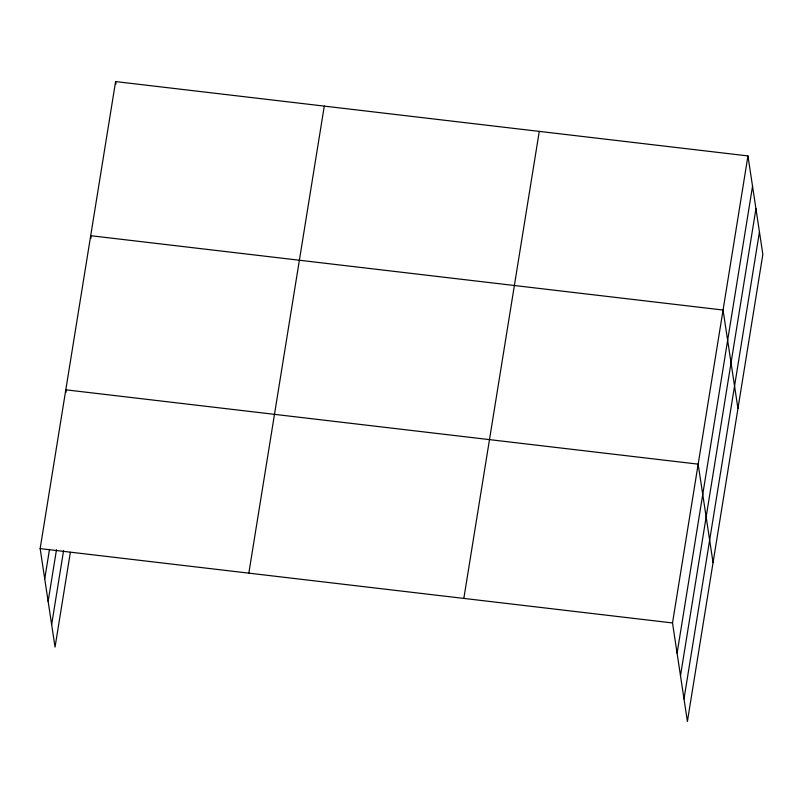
<?xml version="1.0" encoding="UTF-8"?>
<svg xmlns="http://www.w3.org/2000/svg" width="803" height="803" viewBox="0 0 803 803"><rect width="100%" height="100%" fill="white"/><g stroke="black" fill="none" stroke-linecap="round" stroke-linejoin="round"><path stroke-width="1.2" d="M70.353 552.303L55.046 647.077L40.15 548.61L115.602 81.575L747.954 155.923L762.85 254.39L687.398 721.425L672.512 622.947L747.954 155.923M44.727 578.903L49.505 549.362M48.13 601.407L56.491 549.704M51.643 624.583L63.567 550.728M248.83 573.141L324.282 106.106M463.833 598.416L539.275 131.381M677.09 653.251L752.541 186.216M680.492 675.745L755.944 208.71M683.995 698.931L759.447 231.896M40.15 548.61L672.512 622.947M737.947 408.516L723.061 310.038L90.699 235.701L91.07 238.12M713.054 562.632L698.158 464.154L65.806 389.816L66.167 392.235M115.602 81.575L115.963 84.004"/></g></svg>
